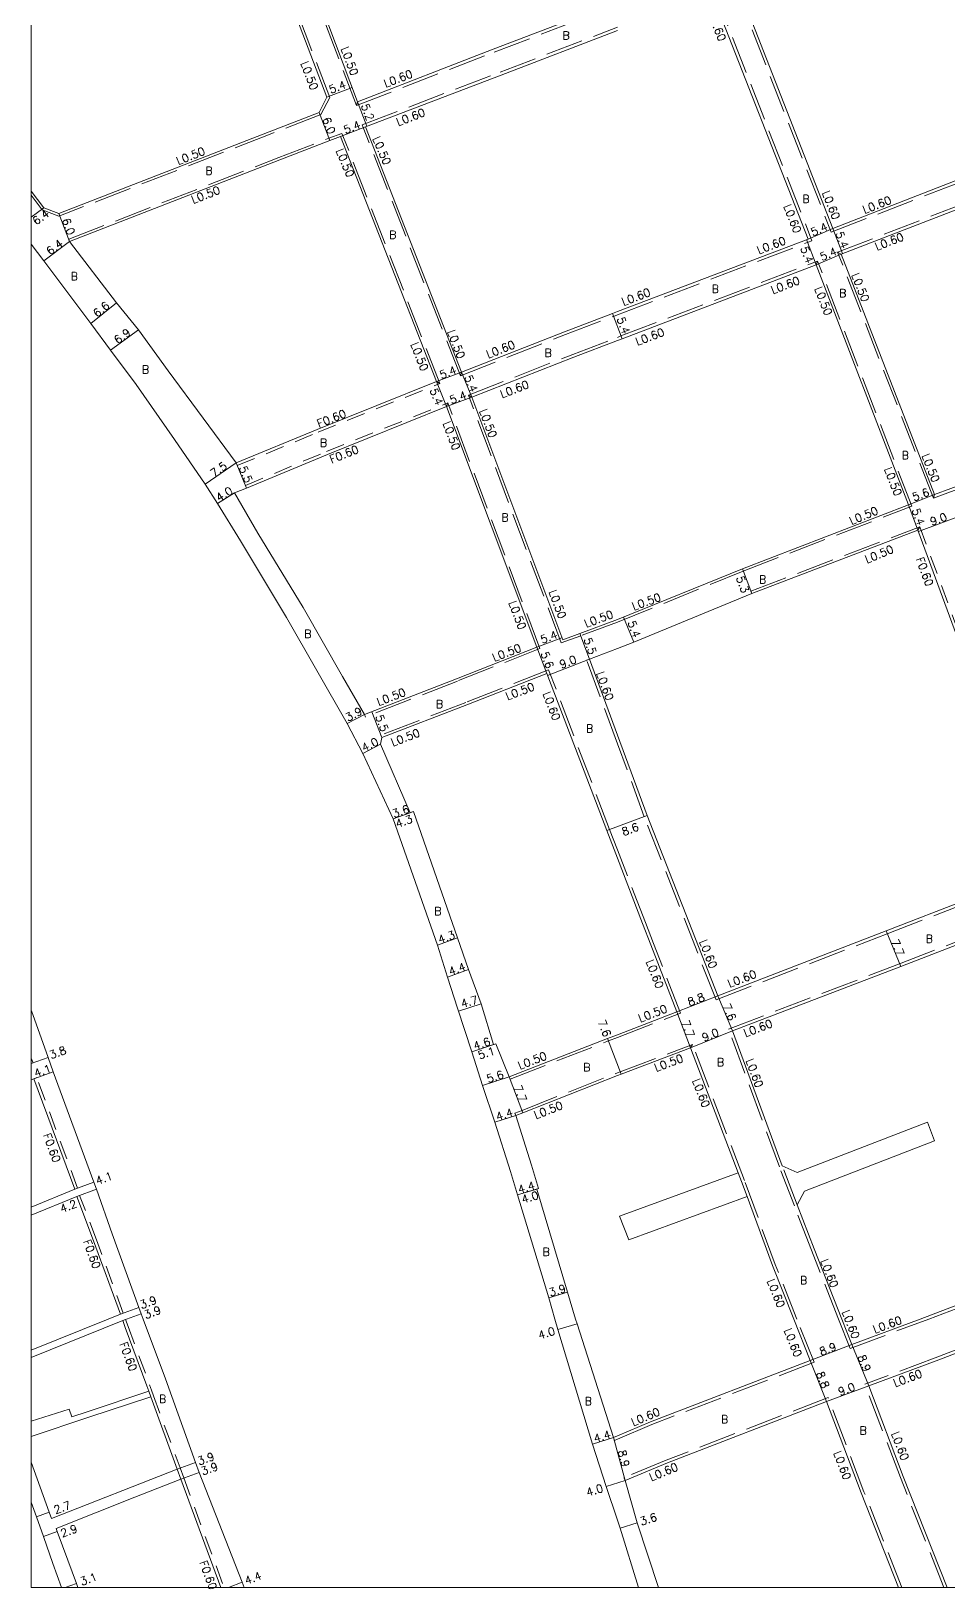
# Model space of a CAD drawing. Header units: metres. Extents: x -800 to 0, y -110400 to -109798.
# Drawn here: x -800 to -616.5, y -110400.3 to -110088.7 of the extents above; entities that cross this region are included whole.
import ezdxf

# ---------------------------------------------------------------- set-up
doc = ezdxf.new("R2010")
doc.units = ezdxf.units.M
doc.header["$LTSCALE"] = 2.5
doc.linetypes.add('22320', pattern=[2.5, 1.5, -1])
doc.linetypes.add('22330', pattern=[4, 3, -1])
for name, color, linetype, lineweight in [('2101000', 7, 'Continuous', 0), ('2102000', 4, 'Continuous', 0), ('2102001', 191, 'Continuous', 0), ('2232000', 120, '22320', 0), ('2233000', 120, '22330', 0), ('9201100', 215, 'Continuous', 0), ('9201500', 222, 'Continuous', 0), ('9202100', 82, 'Continuous', 0), ('9203500', 155, 'Continuous', 0), ('999', 7, 'Continuous', 0)]:
    doc.layers.add(name, color=color, linetype=linetype, lineweight=lineweight)
doc.styles.add('Dm_Anotation', font='txt.shx', dxfattribs={"bigfont": 'pscdm.shx'})

msp = doc.modelspace()

# ---------------------------------------------------------------- linework, layer by layer
at = {"layer": '2101000'}
for points in [[(-740.86, -110101.95), (-756.01, -110062.15)], [(-734.73, -110102.88), (-750.85, -110060.23)], [(-658.74, -110079.52), (-639.73, -110128.17)], [(-734.73, -110102.88), (-707.63, -110092.34), (-683.96, -110083.35), (-682.8, -110082.91)], [(-663.78, -110081.47), (-644.69, -110130.31)], [(-733.13, -110107.84), (-706.01, -110097.5), (-682.8, -110088.58)], [(-639.73, -110128.17), (-604.67, -110114.53), (-600.45, -110112.89), (-567.59, -110099.77)], [(-800, -110120.71), (-797.48, -110124.08), (-794.49, -110125.22), (-752.42, -110108.85), (-742.42, -110105.03), (-740.86, -110101.95)], [(-638.09, -110133.32), (-602.68, -110119.66), (-598.42, -110118), (-565.55, -110104.87), (-563.52, -110104.07)], [(-713.94, -110156.92), (-733.13, -110107.84)], [(-738.16, -110109.82), (-740.28, -110110.63), (-750.32, -110114.47), (-792.31, -110130.81), (-782.95, -110143.05), (-778.57, -110148.45), (-772.58, -110156.69), (-765.6, -110166.13), (-759.03, -110175.05)], [(-718.99, -110158.82), (-738.16, -110109.82)], [(-682.8, -110144.83), (-644.69, -110130.31)], [(-800, -110131.3), (-797.44, -110134.65), (-791.85, -110142.1), (-788.07, -110147.21), (-784.11, -110152.56), (-779.03, -110159.42), (-771.37, -110170.42), (-765.21, -110179.31), (-762.73, -110183.18), (-758.13, -110190.65), (-748.98, -110205.99), (-736.83, -110227.23), (-733.72, -110233.2), (-727.61, -110246.26), (-718.8, -110271.53), (-716.74, -110277.92), (-714.74, -110284.12), (-711.92, -110292.84), (-709.74, -110299.6), (-707.31, -110306.95), (-704.18, -110316.82), (-702.76, -110321.49), (-696.53, -110342.03), (-695.33, -110346.32)], [(-619.39, -110181.4), (-638.09, -110133.32)], [(-682.8, -110150.61), (-681.87, -110150.25), (-643.05, -110135.46)], [(-624.6, -110183.46), (-643.05, -110135.46)], [(-713.94, -110156.92), (-693.38, -110148.86), (-683.8, -110145.21), (-682.8, -110144.83)], [(-711.93, -110161.93), (-691.53, -110153.93), (-682.8, -110150.61)], [(-619.39, -110181.4), (-593.28, -110171.82), (-544.45, -110153.19)], [(-759.03, -110175.05), (-742.85, -110168.39), (-718.99, -110158.82)], [(-693.73, -110210.45), (-711.93, -110161.93)], [(-759.32, -110181.09), (-756.92, -110180.13), (-740.76, -110173.37), (-716.98, -110163.83)], [(-698.94, -110211.95), (-716.98, -110163.83)], [(-733.37, -110225.43), (-737.73, -110217.83), (-745.61, -110204.03), (-754.69, -110189.15), (-759.32, -110181.09)], [(-682.8, -110206.41), (-657.82, -110196.25), (-624.6, -110183.46)], [(-655.93, -110201.2), (-622.73, -110188.53)], [(-622.73, -110188.53), (-612.89, -110215.33), (-610.4, -110221.61), (-596.72, -110256.15)], [(-682.8, -110212.21), (-679.53, -110210.9), (-655.93, -110201.2)], [(-682.8, -110206.41), (-690.29, -110209.18), (-693.73, -110210.45)], [(-698.94, -110211.95), (-714.97, -110218.24), (-733.37, -110225.43)], [(-682.8, -110212.21), (-688.39, -110214.33)], [(-682.8, -110229.5), (-688.39, -110214.33)], [(-696.93, -110217.18), (-712.92, -110223.45), (-729.9, -110229.98)], [(-682.8, -110254.11), (-684.93, -110248.59), (-696.93, -110217.18)], [(-729.9, -110229.98), (-730.17, -110231.35)], [(-662.75, -110281.65), (-676.86, -110245.61), (-682.8, -110229.5)], [(-704.42, -110297.84), (-707.08, -110291.24), (-707.55, -110291.4), (-710.07, -110283.28), (-712.6, -110276.42), (-714.75, -110270.09), (-723.57, -110244.79), (-724.23, -110245.03), (-730.17, -110231.35)], [(-670.93, -110284.87), (-676.12, -110271.43), (-677.76, -110267.19), (-682.8, -110254.11)], [(-662.75, -110281.65), (-629.09, -110268.69), (-596.72, -110256.15)], [(-659.82, -110288.67), (-626.16, -110275.81), (-593.94, -110263.33)], [(-777.63, -110346.32), (-778.03, -110345.26), (-778.49, -110343.99), (-783.79, -110329.27), (-786.94, -110320.3), (-787.45, -110318.9), (-795.6, -110296.83), (-796.59, -110294.01), (-799.65, -110285.38), (-800, -110284.52)], [(-682.8, -110289.46), (-670.93, -110284.87)], [(-704.42, -110297.84), (-684.75, -110290.21), (-682.8, -110289.46)], [(-649.87, -110315.67), (-659.82, -110288.67)], [(-682.8, -110297.61), (-682.04, -110297.31), (-668.16, -110292.06)], [(-658.64, -110317.07), (-668.16, -110292.06)], [(-791.29, -110320.34), (-799.45, -110298.23)], [(-703.13, -110305.59), (-701.68, -110305.03), (-682.8, -110297.61)], [(-691.15, -110346.32), (-692.79, -110340.91), (-698.94, -110320.33), (-698.55, -110320.22), (-699.99, -110315.5), (-703.13, -110305.59)], [(-782.16, -110345.34), (-787.53, -110330.68), (-790.87, -110321.78)], [(-647.55, -110346.32), (-651.81, -110335.62), (-656.89, -110321.77)], [(-637.94, -110346.32), (-643.45, -110332.29), (-646.85, -110323.47)], [(-622.27, -110346.32), (-570, -110326.35)], [(-566.85, -110334.67), (-619.1, -110354.64), (-632.56, -110359.66)], [(-776.5, -110360.75), (-776.9, -110359.66), (-781.19, -110347.98), (-781.69, -110346.61)], [(-777.63, -110346.32), (-773.15, -110358.24), (-767.12, -110374.97), (-766.39, -110376.98), (-757.82, -110398.93), (-757.42, -110400)], [(-695.33, -110346.32), (-694.69, -110348.42), (-687.8, -110371.31), (-685.08, -110379.82), (-682.8, -110386.51)], [(-691.15, -110346.32), (-690.86, -110347.25), (-683.59, -110370.02)], [(-644.25, -110354.61), (-647.55, -110346.32)], [(-635.94, -110351.42), (-637.94, -110346.32)], [(-635.94, -110351.42), (-622.27, -110346.32)], [(-682.8, -110369.68), (-676.17, -110366.84), (-644.25, -110354.61)], [(-616.9, -110400), (-625.68, -110377.8), (-632.56, -110359.66)], [(-770.78, -110376.3), (-776.11, -110361.84)], [(-681.27, -110378.61), (-672.8, -110375.08), (-641, -110362.79)], [(-626.58, -110400), (-634.07, -110381.04), (-641, -110362.79)], [(-683.59, -110370.02), (-682.8, -110369.68)], [(-795.95, -110386.22), (-796.38, -110384.92), (-800, -110374.9)], [(-762.11, -110400), (-770.06, -110378.3)], [(-681.27, -110378.61), (-678.82, -110387.03), (-674.6, -110400)], [(-800, -110382.91), (-798.92, -110385.84), (-797.51, -110389.77), (-795.64, -110395.19), (-793.94, -110400)], [(-790.65, -110400), (-790.94, -110399.18), (-792.69, -110394.54), (-794.77, -110388.81), (-794.99, -110388.2)], [(-682.8, -110386.51), (-682.26, -110388.11), (-678.61, -110400)]]:
    msp.add_lwpolyline(points, dxfattribs=at)
at = {"layer": '2102000'}
for points in [[(-800, -110298.45), (-799.45, -110298.23)], [(-646.86, -110316.99), (-620.83, -110306.93)], [(-645.42, -110320.73), (-619.39, -110310.67)], [(-658.64, -110317.07), (-682.37, -110325.76)], [(-649.87, -110315.67), (-646.86, -110316.99)], [(-800, -110323.9), (-791.29, -110320.34)], [(-646.85, -110323.47), (-645.42, -110320.73)], [(-800, -110325.52), (-790.87, -110321.78)], [(-656.89, -110321.77), (-680.55, -110330.43)], [(-784.6, -110346.32), (-782.16, -110345.34)], [(-800, -110352.53), (-784.6, -110346.32)], [(-800, -110353.98), (-781.69, -110346.61)], [(-776.5, -110360.75), (-788.78, -110364.83), (-791.87, -110365.83), (-792.39, -110364.35), (-800, -110366.71)], [(-776.11, -110361.84), (-788.47, -110365.95), (-800, -110369.82)], [(-795.95, -110386.22), (-770.78, -110376.3)], [(-794.99, -110388.2), (-779.29, -110381.93), (-770.06, -110378.3)]]:
    msp.add_lwpolyline(points, dxfattribs=at)
at = {"layer": '2102001'}
for points in [[(-619.39, -110310.67), (-620.83, -110306.93)], [(-682.37, -110325.76), (-680.55, -110330.43)]]:
    msp.add_lwpolyline(points, dxfattribs=at)
at = {"layer": '2232000'}
for points in [[(-718.99, -110158.82), (-718.31, -110159.19)], [(-758.81, -110175.61), (-742.62, -110168.95), (-718.31, -110159.19)], [(-757.15, -110179.58), (-740.99, -110172.82), (-716.73, -110163.08)], [(-716.98, -110163.83), (-716.73, -110163.08)], [(-758.81, -110175.61), (-759.03, -110175.05)], [(-757.15, -110179.58), (-756.92, -110180.13)], [(-622.73, -110188.53), (-622.34, -110187.84)], [(-622.34, -110187.84), (-612.33, -110215.12), (-609.84, -110221.39)], [(-799.62, -110295.05), (-800, -110294.11)], [(-800, -110295.21), (-799.62, -110295.05)], [(-799.45, -110298.23), (-798.89, -110298.02)], [(-790.72, -110320.13), (-798.89, -110298.02)], [(-791.29, -110320.34), (-790.72, -110320.13)], [(-790.31, -110321.57), (-790.87, -110321.78)], [(-781.59, -110345.13), (-786.96, -110330.47), (-790.31, -110321.57)], [(-782.16, -110345.34), (-781.59, -110345.13)], [(-781.69, -110346.61), (-781.13, -110346.4), (-780.62, -110347.77), (-776.33, -110359.46), (-775.94, -110360.55), (-775.55, -110361.64), (-770.22, -110376.09), (-769.5, -110378.09), (-761.47, -110400)], [(-776.11, -110361.84), (-776.5, -110360.75)], [(-770.78, -110376.3), (-770.06, -110378.3)]]:
    msp.add_lwpolyline(points, dxfattribs=at)
at = {"layer": '2233000'}
for points in [[(-740.31, -110101.98), (-755.54, -110061.97)], [(-734.99, -110103.62), (-751.32, -110060.4)], [(-663.44, -110080.7), (-643.91, -110130.65)], [(-659.52, -110079.18), (-640.07, -110128.95)], [(-734.73, -110102.88), (-734.99, -110103.62), (-707.42, -110092.9), (-683.75, -110083.91), (-682.8, -110083.55)], [(-733.84, -110107.46), (-706.23, -110096.94), (-682.8, -110087.94)], [(-740.31, -110101.98), (-742.06, -110105.43), (-752.24, -110109.31), (-794.49, -110125.76), (-797.79, -110124.49), (-800, -110121.54)], [(-640.07, -110128.95), (-604.45, -110115.09), (-600.23, -110113.44), (-567.36, -110100.32)], [(-638.09, -110133.32), (-638.77, -110132.94), (-602.9, -110119.1), (-598.64, -110117.44), (-565.77, -110104.32), (-563.97, -110103.6)], [(-733.13, -110107.84), (-733.6, -110108.02), (-733.84, -110107.46)], [(-714.19, -110157.66), (-733.6, -110108.02)], [(-792.49, -110130.34), (-750.5, -110114), (-740.46, -110110.16), (-737.88, -110109.18)], [(-737.69, -110109.64), (-737.88, -110109.18)], [(-718.31, -110159.19), (-737.69, -110109.64)], [(-792.31, -110130.81), (-792.49, -110130.34)], [(-682.8, -110145.47), (-643.91, -110130.65)], [(-619.64, -110182.13), (-638.77, -110132.94)], [(-682.8, -110149.97), (-682.09, -110149.69), (-642.8, -110134.72), (-643.05, -110135.46)], [(-623.95, -110183.74), (-642.8, -110134.72)], [(-713.94, -110156.92), (-714.19, -110157.66), (-693.17, -110149.42), (-683.58, -110145.77), (-682.8, -110145.47)], [(-711.93, -110161.93), (-712.6, -110161.55), (-691.74, -110153.37), (-682.8, -110149.97)], [(-619.39, -110181.4), (-619.64, -110182.13), (-593.07, -110172.38), (-544.24, -110153.75)], [(-694.02, -110211.09), (-712.6, -110161.55)], [(-698.3, -110212.23), (-716.73, -110163.08)], [(-682.8, -110206.94), (-657.64, -110196.72), (-623.95, -110183.74)], [(-655.93, -110201.2), (-656.11, -110200.74), (-622.34, -110187.84)], [(-682.8, -110206.94), (-690.12, -110209.64), (-694.02, -110211.09)], [(-698.3, -110212.23), (-714.78, -110218.7), (-733.19, -110225.9)], [(-688.95, -110214.54), (-688.39, -110214.33)], [(-682.8, -110231.23), (-688.95, -110214.54)], [(-696.55, -110216.49), (-713.11, -110222.98), (-730.08, -110229.51)], [(-682.8, -110252.45), (-684.37, -110248.37), (-696.55, -110216.49)], [(-733.37, -110225.43), (-733.19, -110225.9)], [(-729.9, -110229.98), (-730.08, -110229.51)], [(-663.09, -110282.43), (-677.42, -110245.83), (-682.8, -110231.23)], [(-670.2, -110285.12), (-675.56, -110271.22), (-677.2, -110266.97), (-682.8, -110252.45)], [(-663.09, -110282.43), (-628.88, -110269.25), (-595.94, -110256.49)], [(-660.59, -110288.32), (-626.38, -110275.25), (-593.59, -110262.56)], [(-682.8, -110289.99), (-670.2, -110285.12)], [(-638.58, -110346.32), (-644.01, -110332.51), (-647.41, -110323.69), (-650.43, -110315.88), (-660.59, -110288.32)], [(-704.24, -110298.31), (-684.57, -110290.67), (-682.8, -110289.99)], [(-682.8, -110297.07), (-682.22, -110296.84), (-667.77, -110291.38)], [(-646.91, -110346.32), (-651.25, -110335.41), (-657.41, -110318.6), (-667.77, -110291.38), (-668.16, -110292.06)], [(-704.24, -110298.31), (-704.42, -110297.84)], [(-703.31, -110305.12), (-701.86, -110304.57), (-682.8, -110297.07)], [(-703.31, -110305.12), (-703.13, -110305.59)], [(-656.89, -110321.77), (-657.98, -110318.81), (-658.64, -110317.07)], [(-646.85, -110323.47), (-649.87, -110315.67)], [(-620.56, -110346.32), (-569.22, -110326.69)], [(-566.51, -110333.9), (-619.31, -110354.08), (-633.33, -110359.31)], [(-643.47, -110354.96), (-646.91, -110346.32)], [(-636.29, -110352.19), (-638.58, -110346.32)], [(-636.29, -110352.19), (-620.56, -110346.32)], [(-643.47, -110354.96), (-675.95, -110367.4), (-682.8, -110370.34)], [(-617.54, -110400), (-626.24, -110378.02), (-633.33, -110359.31)], [(-640.65, -110362.01), (-673.03, -110374.53), (-681.5, -110378.06), (-681.27, -110378.61)], [(-625.93, -110400), (-633.51, -110380.83), (-640.65, -110362.01)], [(-682.8, -110370.34), (-683.36, -110370.57), (-683.59, -110370.02)]]:
    msp.add_lwpolyline(points, dxfattribs=at)
at = {"layer": '9201100'}
for points in [[(-740.86, -110101.95), (-735.81, -110100.03)], [(-734.73, -110102.88), (-732.88, -110107.74)], [(-742.42, -110105.03), (-740.28, -110110.63)], [(-738.16, -110109.82), (-733.13, -110107.84)], [(-797.48, -110124.08), (-800, -110125.96)], [(-792.31, -110130.81), (-794.49, -110125.22)], [(-792.31, -110130.81), (-797.44, -110134.65)], [(-643.05, -110135.46), (-644.97, -110130.41)], [(-644.69, -110130.31), (-639.73, -110128.17)], [(-639.73, -110128.17), (-637.78, -110133.2)], [(-638.09, -110133.32), (-643.05, -110135.46)], [(-788.07, -110147.21), (-782.95, -110143.05)], [(-683.8, -110145.21), (-681.87, -110150.25)], [(-778.57, -110148.45), (-784.11, -110152.56)], [(-718.99, -110158.82), (-713.94, -110156.92)], [(-718.99, -110158.82), (-716.98, -110163.83)], [(-713.94, -110156.92), (-711.93, -110161.93)], [(-716.98, -110163.83), (-711.93, -110161.93)], [(-759.03, -110175.05), (-765.21, -110179.31)], [(-759.03, -110175.05), (-756.92, -110180.13)], [(-759.32, -110181.09), (-762.73, -110183.18)], [(-624.6, -110183.46), (-619.39, -110181.4)], [(-622.73, -110188.53), (-624.6, -110183.46)], [(-614.2, -110185.66), (-622.64, -110188.77)], [(-657.82, -110196.25), (-655.93, -110201.2)], [(-679.53, -110210.9), (-681.56, -110205.91)], [(-698.94, -110211.95), (-693.88, -110210.05)], [(-696.93, -110217.18), (-698.94, -110211.95)], [(-688.39, -110214.33), (-690.29, -110209.18)], [(-696.78, -110217.58), (-688.39, -110214.33)], [(-733.37, -110225.43), (-736.83, -110227.23)], [(-729.9, -110229.98), (-731.9, -110224.86)], [(-730.17, -110231.35), (-733.72, -110233.2)], [(-727.61, -110246.26), (-723.57, -110244.79)], [(-727.61, -110246.26), (-724.23, -110245.03)], [(-684.93, -110248.59), (-676.86, -110245.61)], [(-718.8, -110271.53), (-714.75, -110270.09)], [(-629.09, -110268.69), (-626.16, -110275.81)], [(-716.74, -110277.92), (-712.6, -110276.42)], [(-710.07, -110283.28), (-714.54, -110284.73)], [(-670.93, -110284.87), (-662.75, -110281.65)], [(-662.75, -110281.65), (-659.82, -110288.67)], [(-668.16, -110292.06), (-670.93, -110284.87)], [(-659.82, -110288.67), (-668.16, -110292.06)], [(-707.08, -110291.24), (-711.92, -110292.84)], [(-711.92, -110292.84), (-707.55, -110291.4)], [(-684.75, -110290.21), (-682.04, -110297.31)], [(-800, -110295.21), (-796.59, -110294.01)], [(-799.45, -110298.23), (-795.6, -110296.83)], [(-704.42, -110297.84), (-709.74, -110299.6)], [(-704.42, -110297.84), (-701.68, -110305.03)], [(-703.13, -110305.59), (-707.31, -110306.95)], [(-791.29, -110320.34), (-787.45, -110318.9)], [(-790.87, -110321.78), (-786.94, -110320.3)], [(-698.55, -110320.22), (-702.76, -110321.49)], [(-698.94, -110320.33), (-702.76, -110321.49)], [(-692.79, -110340.91), (-696.53, -110342.03)], [(-782.16, -110345.34), (-778.49, -110343.99)], [(-781.69, -110346.61), (-778.03, -110345.26)], [(-690.86, -110347.25), (-694.69, -110348.42)], [(-635.94, -110351.42), (-644.25, -110354.61)], [(-632.56, -110359.66), (-635.94, -110351.42)], [(-644.25, -110354.61), (-641, -110362.79)], [(-632.56, -110359.66), (-641, -110362.79)], [(-683.59, -110370.02), (-687.8, -110371.31)], [(-683.59, -110370.02), (-681.27, -110378.61)], [(-770.78, -110376.3), (-767.12, -110374.97)], [(-770.06, -110378.3), (-766.39, -110376.98)], [(-681.27, -110378.61), (-685.08, -110379.82)], [(-796.38, -110384.92), (-798.92, -110385.84)], [(-794.77, -110388.81), (-797.51, -110389.77)], [(-682.26, -110388.11), (-678.82, -110387.03)], [(-793.18, -110400), (-790.94, -110399.18)], [(-760.58, -110400), (-757.82, -110398.93)]]:
    msp.add_lwpolyline(points, dxfattribs=at)
at = {"layer": '999'}
msp.add_lwpolyline([(-800, -110400), (0, -110400), (0, -109800), (-800, -109800)], close=True, dxfattribs=at)

# ---------------------------------------------------------------- texts
at = {"layer": '9201500', "style": 'Dm_Anotation'}
for s, rotation, p in [('5.4', 20.8557, (-740.11, -110101.25)), ('5.2', 290.8508, (-734.08, -110103.6)), ('6.0', 290.9287, (-741.83, -110106.3)), ('5.4', 21.5294, (-737.17, -110109.32)), ('6.4', 36.8217, (-798.98, -110127.6)), ('6.0', 291.2953, (-793.89, -110126.49)), ('5.4', 23.3076, (-643.72, -110129.78)), ('6.4', 36.8203, (-796.21, -110133.61)), ('5.4', 291.1767, (-639.24, -110129.16)), ('5.4', 291.1767, (-646.26, -110132.12)), ('5.4', 23.3065, (-641.9, -110134.71)), ('6.6', 39.1494, (-786.82, -110146.06)), ('5.4', 290.863, (-682.95, -110146.26)), ('6.9', 36.5057, (-782.69, -110151.38)), ('5.4', 20.5996, (-718, -110158.34)), ('5.4', 291.8606, (-713.44, -110157.9)), ('5.4', 291.8609, (-720.36, -110160.52)), ('5.4', 20.5996, (-715.99, -110163.35)), ('7.5', 34.5919, (-763.5, -110178.01)), ('5.5', 292.5753, (-758.5, -110176.08)), ('4.0', 31.6325, (-762.44, -110182.89)), ('5.6', 20.8604, (-623.48, -110182.76)), ('5.4', 290.0592, (-623.98, -110184.5)), ('9.0', 20.1695, (-619.96, -110187.67)), ('5.3', 290.2556, (-659.09, -110198.05)), ('5.4', 20.5578, (-697.83, -110211.26)), ('5.4', 290.3903, (-680.8, -110206.98)), ('5.5', 290.264, (-689.59, -110210.36)), ('5.6', 290.9691, (-698.2, -110213.17)), ('9.0', 21.1063, (-694, -110216.23)), ('3.9', 28.0675, (-736.65, -110226.85)), ('5.5', 290.9706, (-731.23, -110225.79)), ('4.0', 27.4852, (-733.41, -110232.92)), ('3.6', 19.9981, (-727.46, -110246.1)), ('4.3', 19.9981, (-726.81, -110248.09)), ('8.6', 20.2212, (-681.57, -110249.69)), ('4.3', 19.616, (-718.31, -110271.25)), ('7.7', 292.3663, (-628.15, -110270.73)), ('4.4', 19.8489, (-716.21, -110277.62)), ('4.7', 16.2076, (-713.84, -110284.08)), ('8.8', 21.4828, (-668.37, -110283.76)), ('7.6', 292.6468, (-661.81, -110283.64)), ('7.6', 290.8862, (-686.73, -110286.84)), ('7.7', 291.1477, (-670.03, -110286.94)), ('9.0', 22.1294, (-665.51, -110290.87)), ('3.8', 19.498, (-796.03, -110294.32)), ('4.6', 18.2759, (-711.29, -110292.53)), ('5.1', 18.2759, (-710.37, -110294.39)), ('4.1', 20.0028, (-799.06, -110297.98)), ('5.6', 18.2715, (-708.63, -110299.12)), ('7.7', 290.8862, (-703.53, -110299.91)), ('4.4', 18.0207, (-706.78, -110306.67)), ('4.1', 20.5729, (-786.75, -110319.49)), ('4.4', 16.8941, (-702.43, -110321.25)), ('4.0', 16.8941, (-701.68, -110323.21)), ('4.2', 20.5729, (-793.89, -110325.08)), ('3.9', 16.7045, (-696.22, -110341.83)), ('3.9', 20.1266, (-777.94, -110344.3)), ('3.9', 20.1266, (-777.08, -110346.29)), ('4.0', 16.9871, (-698.38, -110350.38)), ('8.9', 20.9919, (-642.04, -110353.67)), ('8.9', 292.3364, (-634.83, -110353.86)), ('8.8', 291.704, (-643.12, -110357.18)), ('9.0', 20.3665, (-638.31, -110361.69)), ('4.4', 16.9876, (-687.26, -110371.04)), ('3.9', 19.8437, (-766.42, -110375.57)), ('8.9', 285.1253, (-682.75, -110372.75)), ('3.9', 19.8437, (-765.7, -110377.58)), ('4.0', 17.5546, (-688.75, -110381.82)), ('2.7', 19.9648, (-795.12, -110385.31)), ('3.6', 17.5485, (-678.01, -110387.61)), ('2.9', 19.2977, (-793.81, -110389.99)), ('3.1', 19.9981, (-789.87, -110399.64)), ('4.4', 21.1672, (-756.97, -110399.46))]:
    msp.add_text(s, height=1.6, rotation=rotation, dxfattribs=at).set_placement(p)
at = {"layer": '9202100', "style": 'Dm_Anotation'}
for p in [(-693.78, -110090.38), (-765.17, -110117.44), (-645.82, -110123.09), (-728.43, -110130.24), (-792.11, -110138.55), (-663.94, -110141.08), (-638.47, -110141.93), (-697.37, -110153.87), (-777.86, -110157.21), (-742.28, -110171.84), (-625.96, -110174.36), (-706.01, -110186.79), (-654.5, -110199.19), (-745.41, -110210.06), (-719.08, -110224.1), (-689.08, -110229.01), (-719.42, -110265.52), (-621.18, -110271.04), (-689.64, -110296.75), (-662.9, -110295.74), (-697.77, -110333.67), (-646.28, -110339.36), (-774.45, -110363.08), (-689.35, -110363.53), (-662.08, -110367.15), (-634.4, -110369.4)]:
    msp.add_text('B', height=1.6, dxfattribs=at).set_placement(p)
at = {"layer": '9203500', "style": 'Dm_Anotation'}
for s, rotation, p in [('L0.60', 291.3473, (-664.69, -110085.36)), ('L0.50', 290.4237, (-738.12, -110092.19)), ('L0.50', 290.8536, (-746.18, -110095.11)), ('L0.60', 21.2561, (-729.13, -110100.05)), ('L0.60', 20.8659, (-726.63, -110107.73)), ('L0.50', 21.261, (-770.63, -110115.5)), ('L0.50', 292.7924, (-739.13, -110112.63)), ('L0.50', 293.275, (-731.82, -110110.18)), ('L0.50', 21.2613, (-767.61, -110123.28)), ('L0.60', 291.3439, (-641.91, -110121.02)), ('L0.60', 291.3473, (-649.63, -110123.74)), ('L0.60', 21.2578, (-633.42, -110125.28)), ('L0.60', 20.8627, (-654.53, -110133.38)), ('L0.60', 21.1056, (-630.96, -110132.63)), ('L0.50', 291.3389, (-636.04, -110137.47)), ('L0.60', 20.8627, (-681.6, -110143.69)), ('L0.60', 20.863, (-651.75, -110141.34)), ('L0.50', 291.1139, (-643.43, -110140.2)), ('L0.50', 291.1118, (-716.84, -110148.84)), ('L0.60', 20.863, (-678.82, -110151.65)), ('L0.50', 291.3879, (-724.18, -110151.32)), ('L0.60', 21.4059, (-708.65, -110154.2)), ('L0.60', 21.4068, (-705.87, -110162.16)), ('F0.60', 21.8629, (-742.46, -110168.07)), ('L0.50', 290.5595, (-710.44, -110164.65)), ('L0.50', 290.5595, (-717.76, -110167.13)), ('F0.60', 21.8619, (-739.96, -110175.21)), ('L0.50', 291.3389, (-621.99, -110173.58)), ('L0.50', 291.1139, (-629.5, -110176.3)), ('L0.50', 22.4874, (-636.02, -110187.5)), ('L0.50', 22.4874, (-632.94, -110195.21)), ('F0.60', 290.1673, (-623.15, -110194.26)), ('L0.50', 290.5595, (-696.56, -110200.82)), ('L0.50', 20.2573, (-679.53, -110204.62)), ('L0.50', 290.5595, (-704.58, -110203.01)), ('L0.50', 20.2573, (-689.06, -110208.05)), ('L0.50', 20.97, (-707.43, -110214.84)), ('L0.60', 290.2213, (-687.06, -110217.17)), ('L0.50', 20.97, (-730.53, -110223.69)), ('L0.50', 20.97, (-704.77, -110222.58)), ('L0.60', 290.9098, (-697.77, -110221.19)), ('L0.50', 20.97, (-727.69, -110231.82)), ('L0.60', 291.3937, (-666.47, -110270.8)), ('L0.60', 291.0964, (-677.13, -110274.79)), ('L0.60', 21.0641, (-660.4, -110280.06)), ('L0.50', 21.1141, (-678.24, -110287)), ('L0.60', 20.9037, (-657.2, -110289.95)), ('L0.50', 21.2045, (-702.31, -110296.45)), ('L0.50', 20.7274, (-675.05, -110296.88)), ('L0.60', 290.2365, (-657.17, -110294.59)), ('L0.60', 290.8282, (-667.87, -110298.6)), ('L0.50', 21.476, (-699.1, -110306.35)), ('F0.60', 290.2636, (-797.64, -110309.49)), ('F0.60', 290.1279, (-789.64, -110330.74)), ('L0.60', 291.4484, (-642.25, -110334.66)), ('L0.60', 291.7041, (-652.94, -110338.67)), ('L0.60', 291.3457, (-637.96, -110344.87)), ('L0.60', 20.4654, (-631.34, -110349.22)), ('L0.60', 291.7041, (-649.55, -110348.54)), ('F0.60', 290.1703, (-782.35, -110351.25)), ('L0.60', 20.4564, (-627.29, -110359.93)), ('L0.60', 23.1873, (-679.61, -110367.78)), ('L0.60', 290.7703, (-628.09, -110369.18)), ('L0.60', 290.7716, (-639.64, -110373.06)), ('L0.60', 22.6372, (-676.02, -110378.77)), ('F0.60', 290.1217, (-766.38, -110394.96))]:
    msp.add_text(s, height=1.6, rotation=rotation, dxfattribs=at).set_placement(p)

doc.saveas('drawing.dxf')
